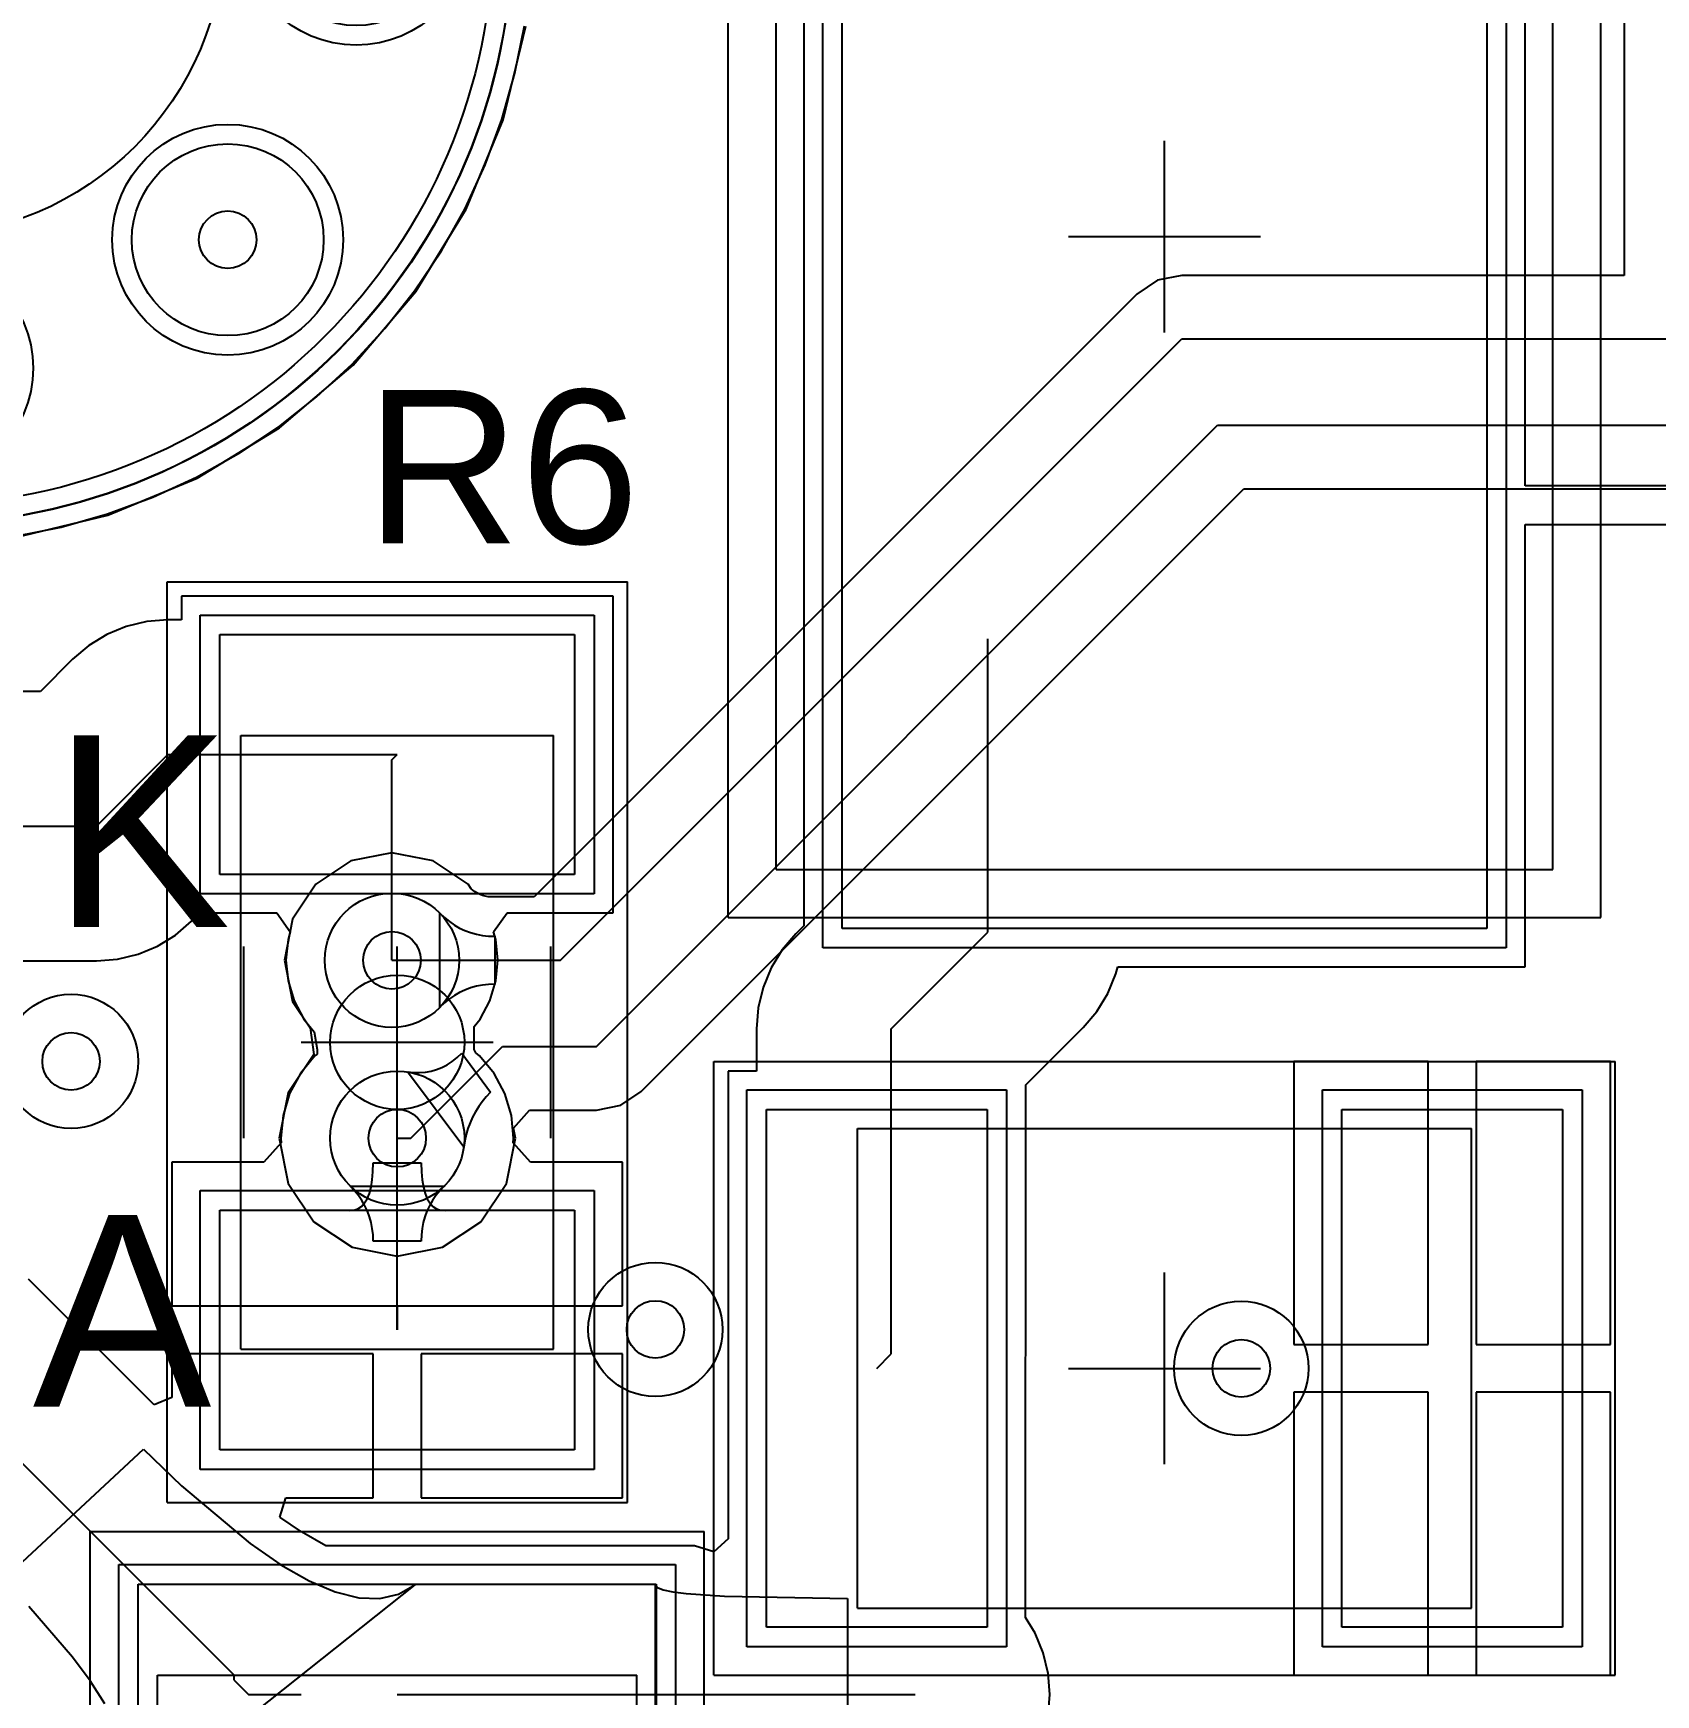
# Model space of a CAD drawing. Header units: millimetres. Extents: x 43 to 5455, y 55 to 5455.
# Drawn here: x 50.5 to 58.96, y 61.8 to 70.46 of the extents above; entities that cross this region are included whole.
import ezdxf

# ---------------------------------------------------------------- set-up
doc = ezdxf.new("R2010")
doc.units = ezdxf.units.MM
for name, color, linetype in [('BottomLayer', 5, 'Continuous'), ('BottomSolder', 6, 'Continuous'), ('Mechanical13', 56, 'Continuous'), ('Mechanical14', 56, 'Continuous'), ('Mechanical15', 56, 'Continuous'), ('MultiLayer', 9, 'Continuous'), ('PadHoleLayer', 156, 'Continuous'), ('TopLayer', 1, 'Continuous'), ('TopOverlay', 2, 'Continuous'), ('TopPaste', 8, 'Continuous'), ('TopSolder', 216, 'Continuous'), ('ViaHoleLayer', 16, 'Continuous')]:
    doc.layers.add(name, color=color, linetype=linetype)
doc.styles.add('Arial', font='arial.ttf', dxfattribs={"height": 0.2})

# ---------------------------------------------------------------- blocks, each defined once
blk = doc.blocks.new('MTG600H320V8P_2')
at = {"layer": 'BottomLayer'}
for centre, radius in [((0, 0), 3), ((0, 2.286), 0.5), ((-1.6164, 1.6164), 0.5), ((1.6164, 1.6164), 0.5), ((-2.286, 0), 0.5), ((2.286, 0), 0.5), ((-1.6164, -1.6164), 0.5), ((1.6164, -1.6164), 0.5), ((0, -2.286), 0.5)]:
    blk.add_circle(centre, radius, dxfattribs=at)
at = {"layer": 'BottomSolder'}
for centre, radius in [((0, 0), 3.1016), ((0, 2.286), 0.6016), ((-1.6164, 1.6164), 0.6016), ((1.6164, 1.6164), 0.6016), ((-2.286, 0), 0.6016), ((2.286, 0), 0.6016), ((-1.6164, -1.6164), 0.6016), ((1.6164, -1.6164), 0.6016), ((0, -2.286), 0.6016)]:
    blk.add_circle(centre, radius, dxfattribs=at)
at = {"layer": 'Mechanical15'}
blk.add_circle((0, 0), 3.1, dxfattribs=at)
at = {"layer": 'MultiLayer'}
blk.add_circle((0, 0), 3, dxfattribs=at)
at = {"layer": 'PadHoleLayer'}
blk.add_circle((0, 0), 1.6, dxfattribs=at)
at = {"layer": 'TopLayer'}
for centre, radius in [((0, 0), 3), ((0, 2.286), 0.5), ((-1.6164, 1.6164), 0.5), ((1.6164, 1.6164), 0.5), ((-2.286, 0), 0.5), ((2.286, 0), 0.5), ((-1.6164, -1.6164), 0.5), ((1.6164, -1.6164), 0.5), ((0, -2.286), 0.5)]:
    blk.add_circle(centre, radius, dxfattribs=at)
at = {"layer": 'TopSolder'}
for centre, radius in [((0, 0), 3.1016), ((0, 2.286), 0.6016), ((-1.6164, 1.6164), 0.6016), ((1.6164, 1.6164), 0.6016), ((-2.286, 0), 0.6016), ((2.286, 0), 0.6016), ((-1.6164, -1.6164), 0.6016), ((1.6164, -1.6164), 0.6016), ((0, -2.286), 0.6016)]:
    blk.add_circle(centre, radius, dxfattribs=at)
at = {"layer": 'ViaHoleLayer'}
for centre in [(0, 2.286), (-1.6164, 1.6164), (1.6164, 1.6164), (-2.286, 0), (2.286, 0), (-1.6164, -1.6164), (1.6164, -1.6164), (0, -2.286)]:
    blk.add_circle(centre, 0.15, dxfattribs=at)
blk = doc.blocks.new('RESC3216X80N_33')
at = {"layer": 'Mechanical14'}
for p, q in [((-1.6, 0.815), (-1.6, -0.815)), ((-1.6, 0.815), (1.6, 0.815)), ((1.6, 0.815), (1.6, -0.815)), ((-1.6, -0.815), (1.6, -0.815))]:
    blk.add_line(p, q, dxfattribs=at)
at = {"layer": 'Mechanical15'}
for p, q in [((-2.4, 1.2), (-2.4, -1.2)), ((-2.4, 1.2), (2.4, 1.2)), ((2.4, 1.2), (2.4, -1.2)), ((0, 0.5), (0, -0.5)), ((-0.5, 0), (0.5, 0)), ((-2.4, -1.2), (2.4, -1.2))]:
    blk.add_line(p, q, dxfattribs=at)
blk.add_circle((0, 0), 0.35, dxfattribs=at)
at = {"layer": 'TopLayer'}
for p, q in [((-2.125, -0.925), (-2.125, 0.925)), ((-2.125, 0.925), (-0.875, 0.925)), ((-0.875, 0.925), (-0.875, -0.925)), ((0.875, -0.925), (0.875, 0.925)), ((0.875, 0.925), (2.125, 0.925)), ((2.125, 0.925), (2.125, -0.925)), ((-0.875, -0.925), (-2.125, -0.925)), ((2.125, -0.925), (0.875, -0.925))]:
    blk.add_line(p, q, dxfattribs=at)
at = {"layer": 'TopOverlay'}
for p, q in [((-0.5, 0.8), (0.5, 0.8)), ((-0.5, -0.8), (0.5, -0.8))]:
    blk.add_line(p, q, dxfattribs=at)
at = {"layer": 'TopPaste'}
for p, q in [((-2.125, -0.925), (-2.125, 0.925)), ((-2.125, 0.925), (-0.875, 0.925)), ((-0.875, 0.925), (-0.875, -0.925)), ((0.875, -0.925), (0.875, 0.925)), ((0.875, 0.925), (2.125, 0.925)), ((2.125, 0.925), (2.125, -0.925)), ((-0.875, -0.925), (-2.125, -0.925)), ((2.125, -0.925), (0.875, -0.925))]:
    blk.add_line(p, q, dxfattribs=at)
at = {"layer": 'TopSolder'}
for p, q in [((-2.2266, -1.0266), (-2.2266, 1.0266)), ((-2.2266, 1.0266), (-0.7734, 1.0266)), ((-0.7734, 1.0266), (-0.7734, -1.0266)), ((0.7734, -1.0266), (0.7734, 1.0266)), ((0.7734, 1.0266), (2.2266, 1.0266)), ((2.2266, 1.0266), (2.2266, -1.0266)), ((-0.7734, -1.0266), (-2.2266, -1.0266)), ((2.2266, -1.0266), (0.7734, -1.0266))]:
    blk.add_line(p, q, dxfattribs=at)
blk = doc.blocks.new('SBRT15U100SP5_36')
at = {"layer": 'Mechanical13'}
for p, q in [((3.3, 2.025), (-3.3, 2.025)), ((-3.3, -2.025), (-3.3, 2.025)), ((3.3, -2.025), (3.3, 2.025)), ((3.3, -2.025), (-3.3, -2.025))]:
    blk.add_line(p, q, dxfattribs=at)
at = {"layer": 'Mechanical15'}
for p, q in [((3.55, 2.275), (-3.55, 2.275)), ((-3.55, -2.275), (-3.55, 2.275)), ((3.55, -2.275), (3.55, 2.275)), ((0, -0.5), (0, 0.5)), ((0.5, 0), (-0.5, 0)), ((3.55, -2.275), (-3.55, -2.275))]:
    blk.add_line(p, q, dxfattribs=at)
at = {"layer": 'TopLayer'}
for p, q in [((-1.253, 1.68), (3.607, 1.68)), ((-1.253, -1.68), (-1.253, 1.68)), ((3.607, 1.68), (3.607, -1.68)), ((-3.427, 0.225), (-3.427, 1.615)), ((-3.427, 1.615), (-2.027, 1.615)), ((-2.027, 1.615), (-2.027, 0.225)), ((-2.027, 0.225), (-3.427, 0.225)), ((-3.427, -1.615), (-3.427, -0.225)), ((-3.427, -0.225), (-2.027, -0.225)), ((-2.027, -0.225), (-2.027, -1.615)), ((-2.027, -1.615), (-3.427, -1.615)), ((3.607, -1.68), (-1.253, -1.68))]:
    blk.add_line(p, q, dxfattribs=at)
at = {"layer": 'TopOverlay'}
for p, q in [((3.3, 2.025), (-3.3, 2.025)), ((3.3, -2.025), (-3.3, -2.025))]:
    blk.add_line(p, q, dxfattribs=at)
blk.add_circle((-3.3, 2.425), 0.05, dxfattribs=at)
at = {"layer": 'TopPaste'}
for p, q in [((-1.253, 1.68), (3.607, 1.68)), ((-1.253, -1.68), (-1.253, 1.68)), ((3.607, 1.68), (3.607, -1.68)), ((-3.427, 0.225), (-3.427, 1.615)), ((-3.427, 1.615), (-2.027, 1.615)), ((-2.027, 1.615), (-2.027, 0.225)), ((-2.027, 0.225), (-3.427, 0.225)), ((-3.427, -1.615), (-3.427, -0.225)), ((-3.427, -0.225), (-2.027, -0.225)), ((-2.027, -0.225), (-2.027, -1.615)), ((-2.027, -1.615), (-3.427, -1.615)), ((3.607, -1.68), (-1.253, -1.68))]:
    blk.add_line(p, q, dxfattribs=at)
at = {"layer": 'TopSolder'}
for p, q in [((-1.3546, 1.7816), (3.7086, 1.7816)), ((-1.3546, -1.7816), (-1.3546, 1.7816)), ((3.7086, 1.7816), (3.7086, -1.7816)), ((-3.5286, 0.1234), (-3.5286, 1.7166)), ((-3.5286, 1.7166), (-1.9254, 1.7166)), ((-1.9254, 1.7166), (-1.9254, 0.1234)), ((-1.9254, 0.1234), (-3.5286, 0.1234)), ((-3.5286, -1.7166), (-3.5286, -0.1234)), ((-3.5286, -0.1234), (-1.9254, -0.1234)), ((-1.9254, -0.1234), (-1.9254, -1.7166)), ((-1.9254, -1.7166), (-3.5286, -1.7166)), ((3.7086, -1.7816), (-1.3546, -1.7816))]:
    blk.add_line(p, q, dxfattribs=at)
blk = doc.blocks.new('CAPC3225X270N_37')
at = {"layer": 'Mechanical14'}
for p, q in [((-1.6, 1.25), (1.6, 1.25)), ((-1.6, 1.25), (-1.6, -1.25)), ((1.6, 1.25), (1.6, -1.25)), ((-1.6, -1.25), (1.6, -1.25))]:
    blk.add_line(p, q, dxfattribs=at)
at = {"layer": 'Mechanical15'}
for p, q in [((-2.35, 1.6), (-2.35, -1.6)), ((-2.35, 1.6), (2.35, 1.6)), ((2.35, 1.6), (2.35, -1.6)), ((0, 0.5), (0, -0.5)), ((0, 0.5), (0, -0.5)), ((-0.5, 0), (0.5, 0)), ((-0.5, 0), (0.5, 0)), ((-2.35, -1.6), (2.35, -1.6))]:
    blk.add_line(p, q, dxfattribs=at)
at = {"layer": 'TopLayer'}
for p, q in [((-2.075, -1.35), (-2.075, 1.35)), ((-2.075, 1.35), (-0.925, 1.35)), ((-0.925, 1.35), (-0.925, -1.35)), ((0.925, -1.35), (0.925, 1.35)), ((0.925, 1.35), (2.075, 1.35)), ((2.075, 1.35), (2.075, -1.35)), ((-0.925, -1.35), (-2.075, -1.35)), ((2.075, -1.35), (0.925, -1.35))]:
    blk.add_line(p, q, dxfattribs=at)
at = {"layer": 'TopOverlay'}
for p, q in [((-0.55, 1.25), (0.55, 1.25)), ((-0.55, -1.25), (0.55, -1.25))]:
    blk.add_line(p, q, dxfattribs=at)
at = {"layer": 'TopPaste'}
for p, q in [((-2.075, -1.35), (-2.075, 1.35)), ((-2.075, 1.35), (-0.925, 1.35)), ((-0.925, 1.35), (-0.925, -1.35)), ((0.925, -1.35), (0.925, 1.35)), ((0.925, 1.35), (2.075, 1.35)), ((2.075, 1.35), (2.075, -1.35)), ((-0.925, -1.35), (-2.075, -1.35)), ((2.075, -1.35), (0.925, -1.35))]:
    blk.add_line(p, q, dxfattribs=at)
at = {"layer": 'TopSolder'}
for p, q in [((-2.1766, -1.4516), (-2.1766, 1.4516)), ((-2.1766, 1.4516), (-0.8234, 1.4516)), ((-0.8234, 1.4516), (-0.8234, -1.4516)), ((0.8234, -1.4516), (0.8234, 1.4516)), ((0.8234, 1.4516), (2.1766, 1.4516)), ((2.1766, 1.4516), (2.1766, -1.4516)), ((-0.8234, -1.4516), (-2.1766, -1.4516)), ((2.1766, -1.4516), (0.8234, -1.4516))]:
    blk.add_line(p, q, dxfattribs=at)
blk = doc.blocks.new('CAPC3225X270N_38')
at = {"layer": 'Mechanical14'}
for p, q in [((1.6, 1.25), (-1.6, 1.25)), ((-1.6, 1.25), (-1.6, -1.25)), ((1.6, 1.25), (1.6, -1.25)), ((1.6, -1.25), (-1.6, -1.25))]:
    blk.add_line(p, q, dxfattribs=at)
at = {"layer": 'Mechanical15'}
for p, q in [((-2.35, 1.6), (-2.35, -1.6)), ((2.35, 1.6), (-2.35, 1.6)), ((2.35, 1.6), (2.35, -1.6)), ((0, 0.5), (0, -0.5)), ((0, 0.5), (0, -0.5)), ((0.5, 0), (-0.5, 0)), ((0.5, 0), (-0.5, 0)), ((2.35, -1.6), (-2.35, -1.6))]:
    blk.add_line(p, q, dxfattribs=at)
at = {"layer": 'TopLayer'}
for p, q in [((-2.075, -1.35), (-2.075, 1.35)), ((-2.075, 1.35), (-0.925, 1.35)), ((-0.925, 1.35), (-0.925, -1.35)), ((0.925, -1.35), (0.925, 1.35)), ((0.925, 1.35), (2.075, 1.35)), ((2.075, 1.35), (2.075, -1.35)), ((-0.925, -1.35), (-2.075, -1.35)), ((2.075, -1.35), (0.925, -1.35))]:
    blk.add_line(p, q, dxfattribs=at)
at = {"layer": 'TopOverlay'}
for p, q in [((0.55, 1.25), (-0.55, 1.25)), ((0.55, -1.25), (-0.55, -1.25))]:
    blk.add_line(p, q, dxfattribs=at)
at = {"layer": 'TopPaste'}
for p, q in [((-2.075, -1.35), (-2.075, 1.35)), ((-2.075, 1.35), (-0.925, 1.35)), ((-0.925, 1.35), (-0.925, -1.35)), ((0.925, -1.35), (0.925, 1.35)), ((0.925, 1.35), (2.075, 1.35)), ((2.075, 1.35), (2.075, -1.35)), ((-0.925, -1.35), (-2.075, -1.35)), ((2.075, -1.35), (0.925, -1.35))]:
    blk.add_line(p, q, dxfattribs=at)
at = {"layer": 'TopSolder'}
for p, q in [((-2.1766, -1.4516), (-2.1766, 1.4516)), ((-2.1766, 1.4516), (-0.8234, 1.4516)), ((-0.8234, 1.4516), (-0.8234, -1.4516)), ((0.8234, -1.4516), (0.8234, 1.4516)), ((0.8234, 1.4516), (2.1766, 1.4516)), ((2.1766, 1.4516), (2.1766, -1.4516)), ((-0.8234, -1.4516), (-2.1766, -1.4516)), ((2.1766, -1.4516), (0.8234, -1.4516))]:
    blk.add_line(p, q, dxfattribs=at)

msp = doc.modelspace()

# ---------------------------------------------------------------- linework, layer by layer
at = {"layer": 'BottomLayer'}
for p, q in [((58.7961, 73.5), (58.7961, 69.1975)), ((52.9528, 70.0081), (53.0704, 70.4979)), ((52.76, 69.5427), (52.9528, 70.0081)), ((52.4969, 69.1133), (52.76, 69.5427)), ((56.3639, 69.1723), (56.2564, 69.1005)), ((56.4907, 69.1975), (56.3639, 69.1723)), ((58.7961, 69.1975), (56.4907, 69.1975)), ((52.1697, 68.7303), (52.4969, 69.1133)), ((56.2564, 69.1005), (53.1146, 65.9587)), ((53.2518, 65.6273), (56.4907, 68.8662)), ((56.4907, 68.8662), (90.5662, 68.8662)), ((51.7867, 68.4031), (52.1697, 68.7303)), ((51.3573, 68.14), (51.7867, 68.4031)), ((53.4382, 65.1773), (56.6771, 68.4162)), ((56.6771, 68.4162), (90.76, 68.4162)), ((50.8919, 67.9472), (51.3573, 68.14)), ((53.6725, 64.943), (56.8143, 68.0848)), ((56.8143, 68.0848), (88.0334, 68.0848)), ((50.4021, 67.8296), (50.8919, 67.9472)), ((52.3727, 66.1881), (52.1581, 66.1454)), ((52.5873, 66.1454), (52.3727, 66.1881)), ((52.1581, 66.1454), (51.9762, 66.0238)), ((52.7692, 66.0238), (52.5873, 66.1454)), ((51.9762, 66.0238), (51.8546, 65.8419)), ((52.7855, 65.9994), (52.7692, 66.0238)), ((52.7942, 65.9924), (52.7855, 65.9994)), ((52.8067, 65.9837), (52.7942, 65.9924)), ((52.8192, 65.9766), (52.8067, 65.9837)), ((52.8319, 65.9706), (52.8192, 65.9766)), ((52.8452, 65.9657), (52.8319, 65.9706)), ((52.8592, 65.9618), (52.8452, 65.9657)), ((52.8745, 65.9589), (52.8592, 65.9618)), ((52.8764, 65.9587), (52.8745, 65.9589)), ((53.1146, 65.9587), (52.8764, 65.9587)), ((51.8546, 65.8419), (51.8119, 65.6273)), ((52.6227, 65.3823), (52.6227, 65.8723)), ((52.6227, 65.8723), (52.6467, 65.8495)), ((52.6467, 65.8495), (52.6718, 65.8291)), ((52.6718, 65.8291), (52.6979, 65.8111)), ((52.6979, 65.8111), (52.725, 65.7955)), ((52.725, 65.7955), (52.7532, 65.7823)), ((52.7532, 65.7823), (52.7824, 65.7715)), ((52.7824, 65.7715), (52.8127, 65.7631)), ((52.8127, 65.7631), (52.844, 65.7571)), ((52.844, 65.7571), (52.8763, 65.7535)), ((52.8763, 65.7535), (52.9096, 65.7523)), ((52.9096, 65.7523), (52.9096, 65.5023)), ((51.8119, 65.6273), (51.8546, 65.4127)), ((52.3727, 65.6273), (53.2518, 65.6273)), ((52.8127, 65.4915), (52.7824, 65.4831)), ((52.844, 65.4975), (52.8127, 65.4915)), ((52.8763, 65.5011), (52.844, 65.4975)), ((52.9096, 65.5023), (52.8763, 65.5011)), ((51.8546, 65.4127), (51.9461, 65.2759)), ((52.6467, 65.4051), (52.6227, 65.3823)), ((52.6718, 65.4255), (52.6467, 65.4051)), ((52.6979, 65.4435), (52.6718, 65.4255)), ((52.725, 65.4591), (52.6979, 65.4435)), ((52.7532, 65.4723), (52.725, 65.4591)), ((52.7824, 65.4831), (52.7532, 65.4723)), ((51.9461, 65.2759), (51.9645, 65.1355)), ((52.4707, 64.7), (52.948, 65.1773)), ((52.7123, 65.1203), (52.7372, 65.1433)), ((52.7372, 65.1433), (52.8866, 64.9391)), ((52.948, 65.1773), (53.4382, 65.1773)), ((51.9645, 65.1355), (51.831, 64.9357)), ((52.5763, 65.0495), (52.6051, 65.0578)), ((52.6051, 65.0578), (52.6331, 65.069)), ((52.6331, 65.069), (52.6603, 65.0831)), ((52.6603, 65.0831), (52.6867, 65.1002)), ((52.6867, 65.1002), (52.7123, 65.1203)), ((52.7469, 64.6535), (52.4535, 65.0459)), ((52.4535, 65.0459), (52.4854, 65.0424)), ((52.4854, 65.0424), (52.5165, 65.0418)), ((52.5165, 65.0418), (52.5468, 65.0442)), ((52.5468, 65.0442), (52.5763, 65.0495)), ((51.831, 64.9357), (51.7842, 64.7)), ((52.8435, 64.8902), (52.8248, 64.8642)), ((52.8641, 64.9152), (52.8435, 64.8902)), ((52.8866, 64.9391), (52.8641, 64.9152)), ((53.565, 64.8712), (53.6725, 64.943)), ((52.7931, 64.8091), (52.7801, 64.7801)), ((52.808, 64.8372), (52.7931, 64.8091)), ((52.8248, 64.8642), (52.808, 64.8372)), ((53.0055, 64.752), (53.089, 64.8459)), ((53.089, 64.8459), (53.4382, 64.8459)), ((53.4382, 64.8459), (53.565, 64.8712)), ((52.7597, 64.7188), (52.7524, 64.6867)), ((52.769, 64.75), (52.7597, 64.7188)), ((52.7801, 64.7801), (52.769, 64.75)), ((53.0158, 64.7), (53.0055, 64.752)), ((51.7842, 64.7), (51.831, 64.4643)), ((52.4, 64.7), (52.4707, 64.7)), ((52.7524, 64.6867), (52.7469, 64.6535)), ((52.969, 64.4643), (53.0158, 64.7)), ((51.831, 64.4643), (51.9645, 64.2645)), ((52.8355, 64.2645), (52.969, 64.4643)), ((51.9645, 64.2645), (52.1643, 64.131)), ((52.6357, 64.131), (52.8355, 64.2645)), ((52.1643, 64.131), (52.4, 64.0842)), ((52.4, 64.0842), (52.6357, 64.131))]:
    msp.add_line(p, q, dxfattribs=at)
for centre in [(52.3727, 65.6273), (50.7, 65.1), (52.4, 64.7), (53.7462, 63.7026), (56.8, 63.5)]:
    msp.add_circle(centre, 0.35, dxfattribs=at)
at = {"layer": 'TopLayer'}
for p, q in [((58.28, 68.1), (58.28, 70.853)), ((54.52, 70.6697), (54.52, 65.8072)), ((53.014, 70.2524), (53.063, 70.499)), ((52.9457, 70.0104), (53.014, 70.2524)), ((52.8587, 69.7745), (52.9457, 70.0104)), ((52.7534, 69.5461), (52.8587, 69.7745)), ((52.6306, 69.3267), (52.7534, 69.5461)), ((52.4909, 69.1176), (52.6306, 69.3267)), ((52.3352, 68.9202), (52.4909, 69.1176)), ((52.1645, 68.7355), (52.3352, 68.9202)), ((51.9798, 68.5648), (52.1645, 68.7355)), ((51.7824, 68.4091), (51.9798, 68.5648)), ((51.5733, 68.2694), (51.7824, 68.4091)), ((51.3539, 68.1466), (51.5733, 68.2694)), ((51.1255, 68.0413), (51.3539, 68.1466)), ((59.7403, 68.1), (58.28, 68.1)), ((50.8896, 67.9543), (51.1255, 68.0413)), ((50.6476, 67.886), (50.8896, 67.9543)), ((50.401, 67.837), (50.6476, 67.886)), ((58.28, 65.593), (58.28, 67.8983)), ((58.28, 67.8983), (59.7403, 67.8983)), ((53.525, 67.525), (51.275, 67.525)), ((51.275, 67.525), (51.275, 67.4022)), ((53.525, 65.875), (53.525, 67.525)), ((51.0948, 67.3935), (50.9877, 67.3678)), ((51.2046, 67.4022), (51.0948, 67.3935)), ((51.275, 67.4022), (51.2046, 67.4022)), ((50.8859, 67.3256), (50.7919, 67.2681)), ((50.9877, 67.3678), (50.8859, 67.3256)), ((50.7919, 67.2681), (50.7081, 67.1965)), ((55.4793, 65.7735), (55.4793, 67.3023)), ((50.7081, 67.1965), (50.541, 67.0293)), ((50.541, 67.0293), (50.4473, 67.0293)), ((50.8318, 66.3272), (51.2046, 66.7)), ((51.2046, 66.7), (52.4, 66.7)), ((52.3727, 66.6727), (52.4, 66.7)), ((52.3727, 65.6273), (52.3727, 66.6727)), ((48.526, 66.3272), (50.8318, 66.3272)), ((51.3283, 65.8307), (51.3727, 65.875)), ((51.3727, 65.875), (51.7723, 65.875)), ((51.7723, 65.875), (51.8428, 65.775)), ((52.9026, 65.775), (52.9731, 65.875)), ((52.9731, 65.875), (53.525, 65.875)), ((51.1506, 65.7015), (51.2445, 65.7591)), ((51.2445, 65.7591), (51.3283, 65.8307)), ((51.8428, 65.775), (51.8307, 65.7351)), ((52.9147, 65.7351), (52.9026, 65.775)), ((54.4785, 65.7657), (54.4069, 65.6819)), ((54.52, 65.8072), (54.4785, 65.7657)), ((54.975, 65.2692), (55.4793, 65.7735)), ((50.9417, 65.6337), (51.0488, 65.6594)), ((51.0488, 65.6594), (51.1506, 65.7015)), ((51.8307, 65.7351), (51.82, 65.6273)), ((52.9254, 65.6273), (52.9147, 65.7351)), ((54.4069, 65.6819), (54.3494, 65.588)), ((50.4473, 65.625), (50.8318, 65.625)), ((50.8318, 65.625), (50.9417, 65.6337)), ((51.82, 65.6273), (51.8307, 65.5195)), ((52.9147, 65.5195), (52.9254, 65.6273)), ((54.3494, 65.588), (54.3072, 65.4862)), ((56.1471, 65.5565), (56.1558, 65.593)), ((56.1558, 65.593), (58.28, 65.593)), ((51.8307, 65.5195), (51.8621, 65.4158)), ((52.8833, 65.4158), (52.9147, 65.5195)), ((54.3072, 65.4862), (54.2815, 65.3791)), ((56.1049, 65.4547), (56.1471, 65.5565)), ((51.8621, 65.4158), (51.9132, 65.3203)), ((52.8322, 65.3203), (52.8833, 65.4158)), ((56.0473, 65.3608), (56.1049, 65.4547)), ((51.9132, 65.3203), (51.9667, 65.2551)), ((52.8007, 65.2819), (52.8322, 65.3203)), ((54.2815, 65.3791), (54.2728, 65.2692)), ((55.9758, 65.277), (56.0473, 65.3608)), ((51.9667, 65.2551), (51.9819, 65.1614)), ((52.8013, 65.1618), (52.8007, 65.2819)), ((54.2728, 65.2692), (54.2728, 65.05)), ((54.975, 63.575), (54.975, 65.2692)), ((55.6772, 64.9784), (55.9758, 65.277)), ((51.9819, 65.1382), (51.9708, 65.1292)), ((51.9819, 65.1614), (51.9819, 65.1382)), ((52.8097, 65.1451), (52.8013, 65.1618)), ((52.8292, 65.1292), (52.8097, 65.1451)), ((51.9708, 65.1292), (51.8954, 65.0372)), ((52.9046, 65.0372), (52.8292, 65.1292)), ((57.775, 65.1), (57.075, 65.1)), ((57.075, 65.1), (57.075, 63.625)), ((57.775, 63.625), (57.775, 65.1)), ((58.725, 65.1), (58.025, 65.1)), ((58.025, 65.1), (58.025, 63.625)), ((58.725, 63.625), (58.725, 65.1)), ((51.8954, 65.0372), (51.8393, 64.9323)), ((52.9607, 64.9323), (52.9046, 65.0372)), ((54.2728, 65.05), (54.125, 65.05)), ((54.125, 65.05), (54.125, 62.6119)), ((55.6772, 63.575), (55.6772, 64.9784)), ((51.8393, 64.9323), (51.8047, 64.8184)), ((52.9953, 64.8184), (52.9607, 64.9323)), ((51.8047, 64.8184), (51.7931, 64.7)), ((53.0069, 64.7), (52.9953, 64.8184)), ((51.7955, 64.675), (51.7049, 64.575)), ((51.7931, 64.7), (51.7955, 64.675)), ((52.4, 63.7), (52.4, 64.7)), ((53.0045, 64.675), (53.0069, 64.7)), ((53.0951, 64.575), (53.0045, 64.675)), ((51.7049, 64.575), (51.225, 64.575)), ((51.225, 64.575), (51.225, 63.825)), ((52.2737, 64.5245), (52.275, 64.572)), ((52.275, 64.572), (52.525, 64.572)), ((52.525, 64.572), (52.5263, 64.5245)), ((53.575, 64.575), (53.0951, 64.575)), ((53.575, 63.825), (53.575, 64.575)), ((52.1778, 64.426), (52.155, 64.45)), ((52.155, 64.45), (52.645, 64.45)), ((52.2637, 64.4445), (52.27, 64.482)), ((52.27, 64.482), (52.2737, 64.5245)), ((52.5263, 64.5245), (52.53, 64.482)), ((52.53, 64.482), (52.5363, 64.4445)), ((52.645, 64.45), (52.6222, 64.426)), ((52.1982, 64.4009), (52.1778, 64.426)), ((52.2162, 64.3748), (52.1982, 64.4009)), ((52.2137, 64.3445), (52.23, 64.362)), ((52.2318, 64.3477), (52.2162, 64.3748)), ((52.23, 64.362), (52.2437, 64.3845)), ((52.2437, 64.3845), (52.255, 64.412)), ((52.255, 64.412), (52.2637, 64.4445)), ((52.5363, 64.4445), (52.545, 64.412)), ((52.545, 64.412), (52.5562, 64.3845)), ((52.5562, 64.3845), (52.57, 64.362)), ((52.5838, 64.3748), (52.5682, 64.3477)), ((52.57, 64.362), (52.5862, 64.3445)), ((52.6018, 64.4009), (52.5838, 64.3748)), ((52.6222, 64.426), (52.6018, 64.4009)), ((52.15, 64.322), (52.1737, 64.3245)), ((52.65, 64.322), (52.15, 64.322)), ((52.1737, 64.3245), (52.195, 64.332)), ((52.195, 64.332), (52.2137, 64.3445)), ((52.245, 64.3195), (52.2318, 64.3477)), ((52.2558, 64.2903), (52.245, 64.3195)), ((52.2642, 64.26), (52.2558, 64.2903)), ((52.5442, 64.2903), (52.5358, 64.26)), ((52.555, 64.3195), (52.5442, 64.2903)), ((52.5682, 64.3477), (52.555, 64.3195)), ((52.5862, 64.3445), (52.605, 64.332)), ((52.605, 64.332), (52.6262, 64.3245)), ((52.6262, 64.3245), (52.65, 64.322)), ((49.25, 64.2), (51.55, 61.9)), ((52.2702, 64.2288), (52.2642, 64.26)), ((52.2738, 64.1964), (52.2702, 64.2288)), ((52.275, 64.1631), (52.2738, 64.1964)), ((52.5262, 64.1964), (52.525, 64.1631)), ((52.5298, 64.2288), (52.5262, 64.1964)), ((52.5358, 64.26), (52.5298, 64.2288)), ((52.525, 64.1631), (52.275, 64.1631)), ((51.1326, 63.3104), (50.4781, 63.9649)), ((51.225, 63.825), (52.4, 63.825)), ((52.4, 63.825), (52.4, 63.7)), ((52.4, 63.7), (52.4, 63.825)), ((52.4, 63.825), (53.575, 63.825)), ((52.4, 63.7), (52.4, 63.7)), ((57.075, 63.625), (57.775, 63.625)), ((58.025, 63.625), (58.725, 63.625)), ((52.275, 63.575), (51.225, 63.575)), ((51.225, 63.575), (51.225, 63.3487)), ((52.275, 62.825), (52.275, 63.575)), ((53.575, 63.575), (52.525, 63.575)), ((52.525, 63.575), (52.525, 62.825)), ((53.575, 62.825), (53.575, 63.575)), ((54.9, 63.5), (54.975, 63.575)), ((55.675, 63.5475), (55.6772, 63.575)), ((55.675, 62.2014), (55.675, 63.5475)), ((51.225, 63.3487), (51.1326, 63.3104)), ((57.775, 63.375), (57.075, 63.375)), ((57.075, 63.375), (57.075, 61.9)), ((57.775, 61.9), (57.775, 63.375)), ((58.725, 63.375), (58.025, 63.375)), ((58.025, 63.375), (58.025, 61.9)), ((58.725, 61.9), (58.725, 63.375)), ((50.3459, 62.397), (51.078, 63.0791)), ((51.078, 63.0791), (51.2758, 62.8883)), ((51.2758, 62.8883), (51.6338, 62.5869)), ((51.7888, 62.725), (51.82, 62.825)), ((51.82, 62.825), (52.275, 62.825)), ((52.525, 62.825), (53.575, 62.825)), ((51.9015, 62.6472), (51.7888, 62.725)), ((52.0283, 62.575), (51.9015, 62.6472)), ((51.6338, 62.5869), (51.794, 62.4762)), ((53.95, 62.575), (52.0283, 62.575)), ((54.05, 62.5427), (53.95, 62.575)), ((53.95, 62.575), (53.95, 62.575)), ((54.125, 62.6119), (54.05, 62.5427)), ((51.794, 62.4762), (51.9417, 62.3922)), ((52.4923, 62.372), (51.053, 61.228)), ((51.9417, 62.3922), (52.0769, 62.3348)), ((52.4072, 62.3227), (52.4923, 62.372)), ((53.747, 61.228), (53.747, 62.372)), ((53.747, 62.372), (53.757, 62.3583)), ((52.0769, 62.3348), (52.1995, 62.3041)), ((52.1995, 62.3041), (52.3096, 62.3)), ((52.3096, 62.3), (52.4072, 62.3227)), ((53.757, 62.3583), (53.787, 62.346)), ((53.787, 62.346), (53.837, 62.3353)), ((53.837, 62.3353), (53.907, 62.3259)), ((53.907, 62.3259), (54.107, 62.3115)), ((54.107, 62.3115), (54.747, 62.3)), ((54.747, 62.3), (54.747, 61.3)), ((50.7066, 61.9948), (50.4803, 62.258)), ((55.7256, 62.1188), (55.675, 62.2014)), ((55.7678, 62.017), (55.7256, 62.1188)), ((50.7985, 61.8705), (50.7066, 61.9948)), ((55.7935, 61.9098), (55.7678, 62.017)), ((50.8763, 61.7512), (50.7985, 61.8705)), ((51.55, 61.875), (51.55, 61.9)), ((51.55, 61.875), (51.625, 61.8)), ((55.8022, 61.8), (55.7935, 61.9098)), ((57.075, 61.9), (57.775, 61.9)), ((58.025, 61.9), (58.725, 61.9)), ((51.625, 61.8), (51.9, 61.8)), ((52.4, 61.8), (55.1, 61.8)), ((55.7935, 61.6902), (55.8022, 61.8))]:
    msp.add_line(p, q, dxfattribs=at)
for centre in [(52.3727, 65.6273), (50.7, 65.1), (52.4, 64.7), (53.7462, 63.7026), (56.8, 63.5)]:
    msp.add_circle(centre, 0.35, dxfattribs=at)
at = {"layer": 'ViaHoleLayer'}
for centre in [(52.3727, 65.6273), (50.7, 65.1), (52.4, 64.7), (53.7462, 63.7026), (56.8, 63.5)]:
    msp.add_circle(centre, 0.15, dxfattribs=at)

# ---------------------------------------------------------------- block references
msp.add_blockref('MTG600H320V8P_2', (49.9, 71))
for name, p, rotation in [('SBRT15U100SP5_36', (56.4, 69.4), 270), ('RESC3216X80N_33', (52.4, 65.2), 90), ('CAPC3225X270N_38', (56.4, 63.5), 180), ('CAPC3225X270N_37', (52.4, 60.3), 90)]:
    msp.add_blockref(name, p, dxfattribs=dict(rotation=rotation))

# ---------------------------------------------------------------- texts
at = {"layer": 'TopOverlay', "style": 'Arial'}
for s, height, p in [('R6', 0.8, (52.2336, 67.8001)), ('K', 1, (50.6, 65.8)), ('A', 1, (50.5, 63.3))]:
    msp.add_text(s, height=height, dxfattribs=at).set_placement(p)

doc.saveas('drawing.dxf')
